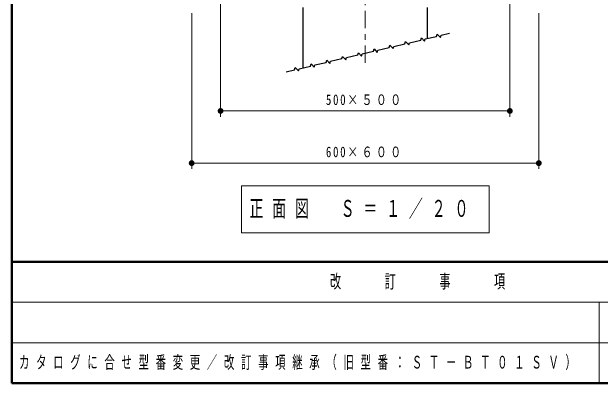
# Model space of a CAD drawing. Units: millimetres on the paper, with parts at other scales. Extents: x -385 to 0, y 0 to 267.
# Drawn here: x -385 to -283.3, y 0 to 64.3 of the extents above; entities that cross this region are included whole.
import ezdxf

# ---------------------------------------------------------------- set-up
doc = ezdxf.new("R2010")
doc.units = ezdxf.units.MM
doc.linetypes.add('USER2', pattern=[6, 3, -1, 1, -1])
doc.layers.add('LY_1', color=7, linetype='Continuous', lineweight=13)
doc.styles.add('ＭＳ ゴシック', font='')
doc.styles.get('ＭＳ ゴシック').set_extended_font_data('MS Gothic')

# ---------------------------------------------------------------- blocks, each defined once
blk = doc.blocks.new('filled_dot')
at = {"color": 0, "linetype": 'Continuous', "lineweight": -2, "const_width": 1.25}
blk.add_lwpolyline([(-0.625, 0, 1), (0.625, 0, 1)], format="xyb", close=True, dxfattribs=at)

msp = doc.modelspace()

# ---------------------------------------------------------------- linework, layer by layer
at = {"layer": 'LY_1', "lineweight": 50}
for p, q in [((-385, 267), (-385, 0)), ((-385, 21), (0, 21)), ((-385, 0), (0, 0))]:
    msp.add_line(p, q, dxfattribs=at)
at = {"layer": 'LY_1', "linetype": 'USER2'}
msp.add_line((-323.907, 55.395), (-323.907, 135.466), dxfattribs=at)
at = {"layer": 'LY_1'}
for p, q in [((-348.907, 74.007), (-348.907, 46.1)), ((-298.907, 74.007), (-298.907, 46.1)), ((-353.907, 64.007), (-353.907, 37.072)), ((-293.907, 64.007), (-293.907, 37.072)), ((-298.907, 47.1), (-348.907, 47.1)), ((-293.907, 38.072), (-353.907, 38.072)), ((-345.307, 34.138), (-345.307, 26.005)), ((-302.507, 34.138), (-345.307, 34.138)), ((-302.507, 26.005), (-302.507, 34.138)), ((-345.307, 26.005), (-302.507, 26.005)), ((-385, 14), (-243.5, 14)), ((-283.5, 14), (-283.5, 0)), ((-385, 7), (-243.5, 7))]:
    msp.add_line(p, q, dxfattribs=at)
at = {"layer": 'LY_1', "lineweight": 25}
for p, q in [((-334.657, 54.565), (-334.657, 65.007)), ((-313.157, 59.634), (-313.157, 65.007))]:
    msp.add_line(p, q, dxfattribs=at)
msp.add_lwpolyline([(-337.575, 53.877), (-336.113, 54.222), (-335.998, 54.605), (-335.449, 54.023), (-335.334, 54.406), (-333.388, 54.865), (-333.273, 55.248), (-332.724, 54.665), (-332.609, 55.048), (-330.662, 55.507), (-330.547, 55.89), (-329.999, 55.308), (-329.884, 55.691), (-327.937, 56.15), (-327.822, 56.533), (-327.274, 55.95), (-327.158, 56.333), (-325.212, 56.792), (-325.097, 57.175), (-324.548, 56.593), (-324.433, 56.976), (-322.487, 57.435), (-322.371, 57.818), (-321.823, 57.235), (-321.708, 57.618), (-319.761, 58.077), (-319.646, 58.46), (-319.098, 57.878), (-318.983, 58.261), (-317.036, 58.72), (-316.921, 59.103), (-316.373, 58.52), (-316.257, 58.903), (-314.311, 59.362), (-314.196, 59.745), (-313.647, 59.163), (-313.532, 59.546), (-311.585, 60.005), (-311.47, 60.388), (-310.922, 59.805), (-310.807, 60.188), (-309.345, 60.533)], dxfattribs=at)

# ---------------------------------------------------------------- block references
at = {"layer": 'LY_1', "xscale": 0.4, "yscale": 0.4}
for p in [(-348.907, 47.1), (-353.907, 38.072)]:
    msp.add_blockref('filled_dot', p, dxfattribs=at)
at = {"layer": 'LY_1', "xscale": 0.4, "yscale": 0.4, "rotation": 180}
for p in [(-298.907, 47.1), (-293.907, 38.072)]:
    msp.add_blockref('filled_dot', p, dxfattribs=at)

# ---------------------------------------------------------------- texts
at = {"layer": 'LY_1', "style": 'ＭＳ ゴシック'}
for s, insert, char_height, attachment_point in [('\\T1.32;\\W0.75;500×５００', (-323.907, 48.1), 1.833, 8), ('\\T1.32;\\W0.75;600×６００', (-323.907, 39.072), 1.833, 8), ('\\T1.64;\\W0.6;正面図\u3000Ｓ＝１／２０', (-343.907, 30.072), 2.933, 4), ('\\T1.64;\\W0.6;カタログに合せ型番変更／改訂事項継承（旧型番：ＳＴ－ＢＴ０１ＳＶ）', (-383.75, 3.5), 2.199, 4)]:
    msp.add_mtext(s, dxfattribs=dict(at, insert=insert, char_height=char_height, attachment_point=attachment_point))
at = {"layer": 'LY_1', "color": 4, "insert": (-314.25, 17.5), "char_height": 2.346, "attachment_point": 5, "style": 'ＭＳ ゴシック'}
msp.add_mtext('\\T1.64;\\W0.6;改\u3000\u3000訂\u3000\u3000事\u3000\u3000項', dxfattribs=at)

doc.saveas('drawing.dxf')
